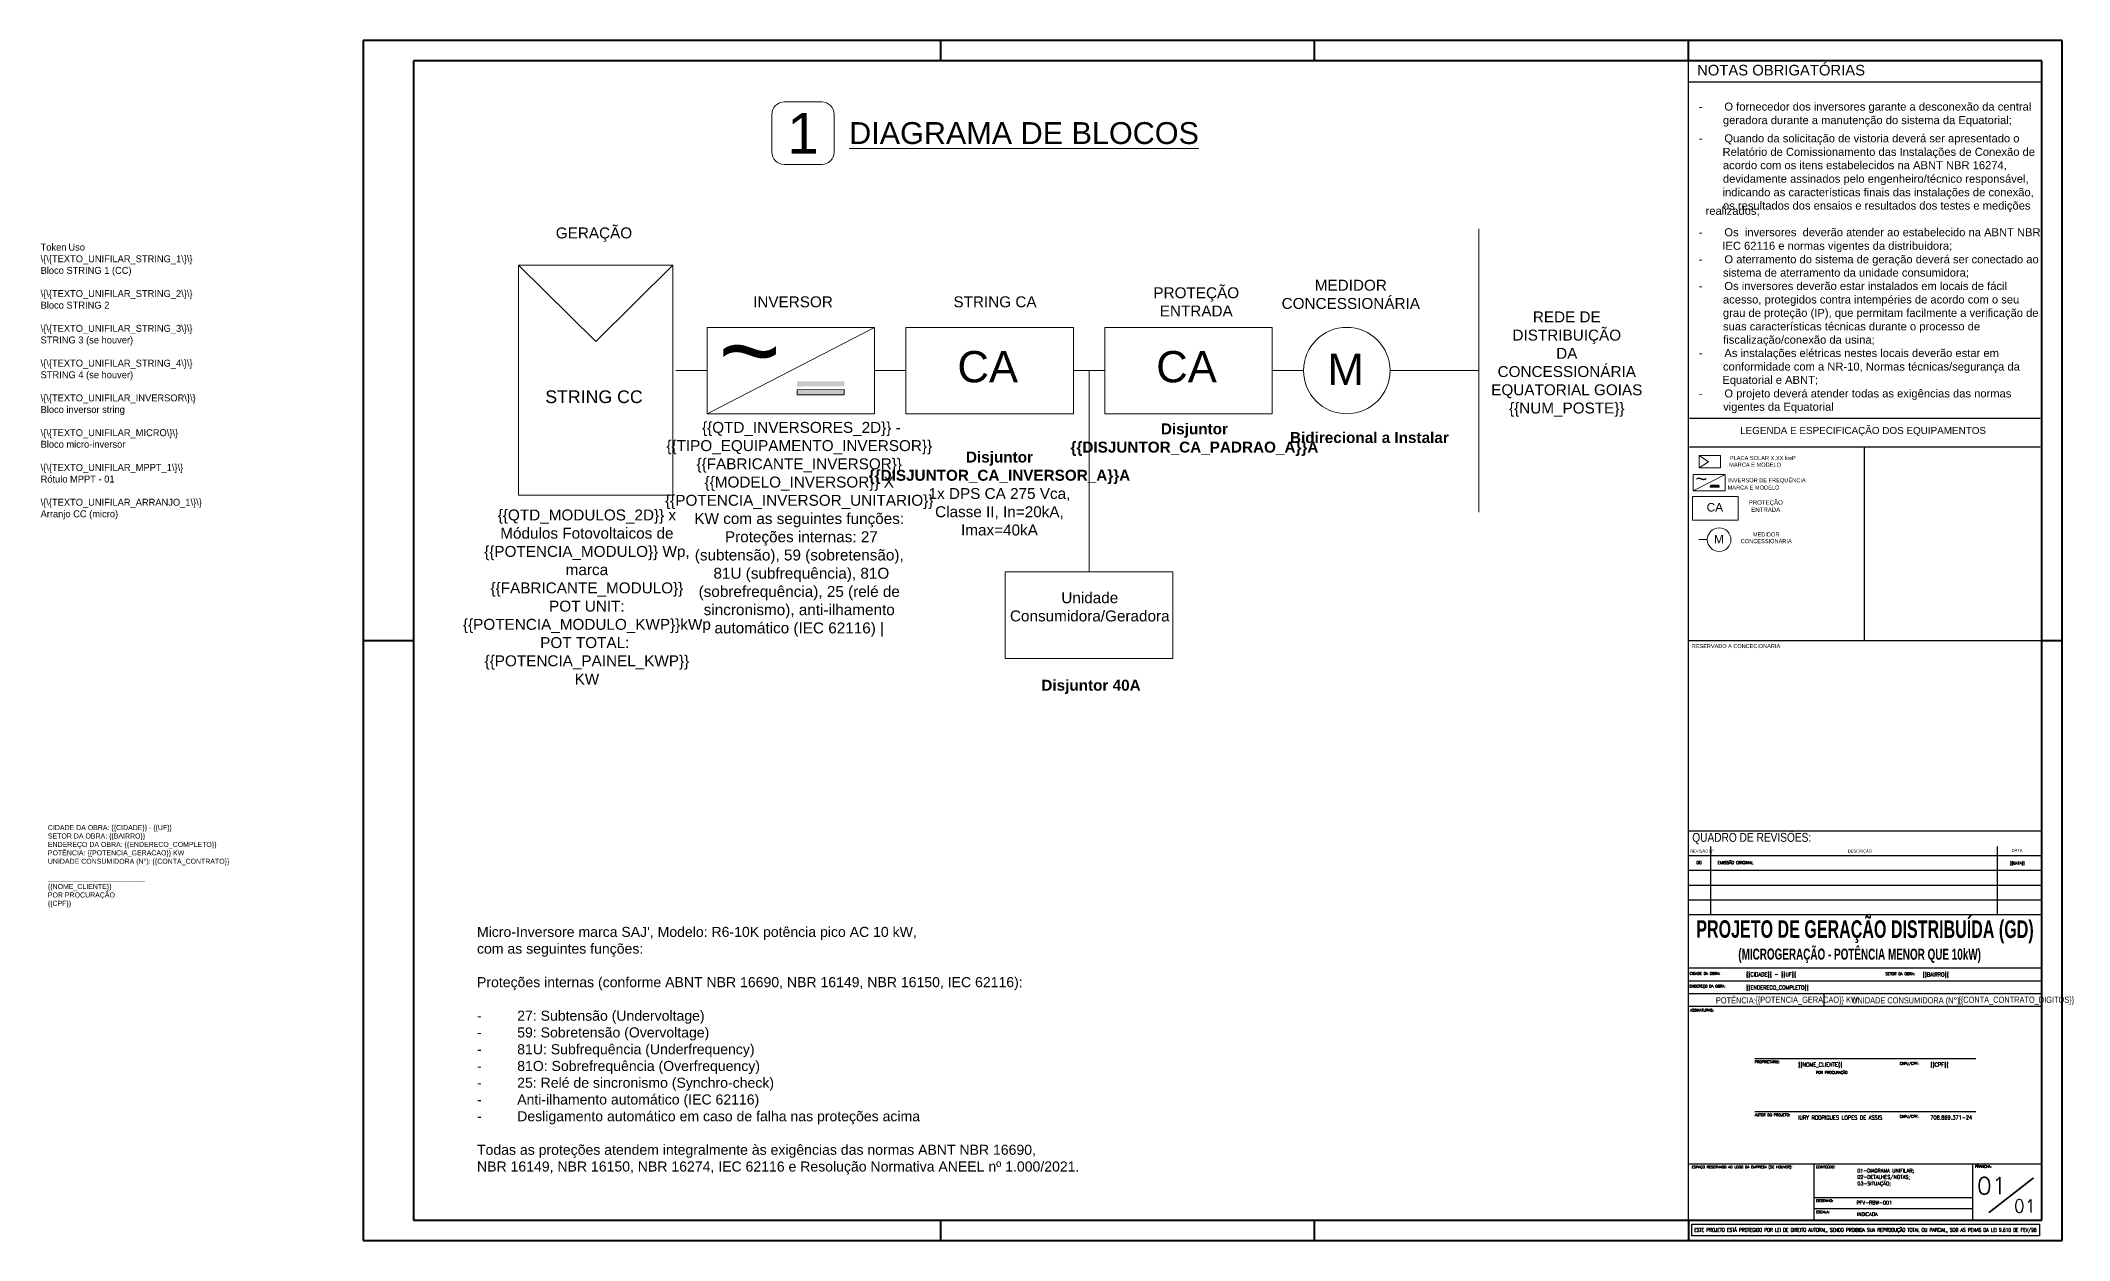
# Model space of a CAD drawing. Header units: centimetres. Extents: x -1416 to 19908, y -7962 to 7254.
# Drawn here: x 122 to 1126, y -1369 to -775 of the extents above; entities that cross this region are included whole.
import ezdxf
from ezdxf.enums import TextEntityAlignment as Align

# ---------------------------------------------------------------- set-up
doc = ezdxf.new("R2010")
doc.units = ezdxf.units.CM
doc.layers.get('0').update_dxf_attribs({"color": 4, "lineweight": 18})
for name, color, linetype, lineweight in [('CARIMBO EXT', 140, 'Continuous', 30), ('CARIMBO INT', 140, 'Continuous', 25), ('DETALHES_CTR25', 7, 'Continuous', 13), ('Fiação-Geral', 7, 'Continuous', 0), ('PRANCHA EXT', 7, 'Continuous', 40), ('PRANCHA INT', 7, 'Continuous', 40), ('TEXTO CAR1', 7, 'Continuous', 25), ('TEXTO CAR2', 7, 'Continuous', 18), ('Textos', 7, 'Continuous', 0), ('TXT-02', 7, 'Continuous', 20), ('TXT-05', 7, 'Continuous', 20)]:
    doc.layers.add(name, color=color, linetype=linetype, lineweight=lineweight)
doc.styles.add('arial', font='arial.ttf')
doc.styles.add('MtXpl_Swis721_Cn_BT', font='swissc.ttf')
doc.styles.add('ROMANS', font='romans.shx', dxfattribs={"width": 0.87})
doc.styles.add('SANSSERIFBOLD', font='sasb____.pfb', dxfattribs={"width": 2})
doc.styles.add('Style-Arial', font='arial.ttf')
doc.styles.add('T3.5', font='arial.ttf', dxfattribs={"height": 3.5})
doc.styles.add('T6.5', font='arial.ttf', dxfattribs={"height": 6.5})
doc.styles.add('TECNICO', font='')
doc.styles.get('TECNICO').set_extended_font_data('Dauphin')

msp = doc.modelspace()

# ---------------------------------------------------------------- hatches: boundary and pattern name
at = {"lineweight": 20}
for points in [[(496.6, -943.4), (520, -943.4), (520, -945.9), (496.6, -946)], [(496.6, -947.6), (520, -947.5), (520, -950.1), (496.6, -950.1)], [(948.6, -994.6), (953.1, -994.6), (953.1, -995.1), (948.6, -995.1)], [(948.6, -995.4), (953.1, -995.4), (953.1, -995.9), (948.6, -995.9)]]:
    msp.add_hatch(color=7, dxfattribs=at).paths.add_polyline_path(points)

# ---------------------------------------------------------------- linework, layer by layer
at = {"color": 0}
for p, q in [((452.1, -959.5), (535, -916.7)), ((940.2, -997.7), (956, -989.5))]:
    msp.add_line(p, q, dxfattribs=at)
at = {"color": 7, "lineweight": 9}
for p in [(943.2, -980.2), (943.2, -986.2)]:
    msp.add_line(p, (947.8, -983.2), dxfattribs=at)
at = {"color": 0}
for points in [[(358.8, -885.9), (435.1, -885.9), (435.1, -999.8), (358.8, -999.8)], [(452.1, -916.7), (535, -916.7), (535, -959.5), (452.1, -959.5)], [(550.5, -916.7), (633.4, -916.7), (633.4, -959.5), (550.5, -959.5)], [(648.9, -916.7), (731.8, -916.7), (731.8, -959.5), (648.9, -959.5)], [(940.2, -989.5), (956, -989.5), (956, -997.7), (940.2, -997.7)], [(939.9, -1000.5), (962.5, -1000.5), (962.5, -1012.1), (939.9, -1012.1)], [(599.7, -1037.8), (682.6, -1037.8), (682.6, -1080.7), (599.7, -1080.7)]]:
    msp.add_lwpolyline(points, close=True, dxfattribs=at)
at = {"color": 7, "lineweight": 20}
for points in [[(496.6, -947.6), (520, -947.5), (520, -950.1), (496.6, -950.1)], [(948.6, -995.4), (953.1, -995.4), (953.1, -995.9), (948.6, -995.9)]]:
    msp.add_lwpolyline(points, close=True, dxfattribs=at)
at = {"color": 7, "lineweight": 9}
msp.add_lwpolyline([(943.2, -980.2), (943.2, -986.2), (953.7, -986.2), (953.7, -980.2)], close=True, dxfattribs=at)
at = {"layer": 'CARIMBO EXT', "color": 7}
for p, q in [((937.8, -1358.7), (937.8, -784.7)), ((937.8, -795.1), (1112.8, -795.1)), ((938.3, -961.7), (1111.9, -961.7)), ((938.3, -975.9), (1111.9, -975.9)), ((1024.8, -975.9), (1024.8, -1071.7)), ((937.8, -1071.7), (1112.8, -1071.7)), ((937.8, -1165.9), (1112.8, -1165.9)), ((948.8, -1173.7), (948.8, -1207.5)), ((1090.7, -1173.7), (1090.7, -1207.5)), ((937.8, -1178.2), (1112.8, -1178.2)), ((937.8, -1178.2), (1112.8, -1178.2)), ((937.8, -1185.5), (1112.8, -1185.5)), ((937.8, -1192.8), (1112.8, -1192.8)), ((1112.8, -1200.2), (937.8, -1200.2)), ((1112.8, -1207.5), (937.8, -1207.5)), ((1112.8, -1234), (937.8, -1234)), ((1112.8, -1240.3), (937.8, -1240.3)), ((1112.8, -1246.7), (937.8, -1246.7)), ((1112.8, -1253), (937.8, -1253)), ((1004.9, -1246.7), (1004.9, -1253)), ((1112.8, -1330.9), (937.8, -1330.9)), ((999.8, -1330.9), (999.8, -1358.7)), ((1078.4, -1330.9), (1078.4, -1358.7)), ((1078.4, -1347.6), (999.8, -1347.6)), ((1078.4, -1353.1), (999.8, -1353.1))]:
    msp.add_line(p, q, dxfattribs=at)
msp.add_lwpolyline([(939.5, -1366.5), (939.5, -1360.6), (1111.5, -1360.6), (1111.5, -1366.5)], close=True, dxfattribs=at)
at = {"layer": 'CARIMBO INT', "color": 7}
for p, q in [((1080, -1278.9), (970.6, -1278.9)), ((1080, -1305), (970.6, -1305))]:
    msp.add_line(p, q, dxfattribs=at)
at = {"layer": 'Fiação-Geral'}
for p, q in [((834, -868), (834, -1008.2)), ((358.8, -885.9), (397, -923.7)), ((435.1, -885.9), (397, -923.7)), ((641.2, -938.1), (641.2, -1037.8)), ((790.2, -938.1), (834, -938.1))]:
    msp.add_line(p, q, dxfattribs=at)
for centre, radius in [((768.7, -938.1), 21.4), ((953, -1021.8), 5.84)]:
    msp.add_circle(centre, radius, dxfattribs=at)
at = {"layer": 'PRANCHA EXT'}
for p, q in [((1122.8, -774.7), (281.8, -774.7)), ((281.8, -774.7), (281.8, -1368.7)), ((281.8, -1368.7), (1122.8, -1368.7))]:
    msp.add_line(p, q, dxfattribs=at)
at = {"layer": 'PRANCHA EXT', "color": 7}
msp.add_line((1122.8, -1368.7), (1122.8, -774.7), dxfattribs=at)
at = {"layer": 'PRANCHA INT'}
for p, q in [((567.8, -784.7), (567.8, -774.7)), ((752.8, -784.7), (752.8, -774.7)), ((1112.8, -784.7), (306.8, -784.7)), ((306.8, -784.7), (306.8, -1358.7)), ((281.8, -1071.7), (306.8, -1071.7)), ((306.8, -1358.7), (1112.8, -1358.7)), ((567.8, -1368.7), (567.8, -1358.7)), ((752.8, -1368.7), (752.8, -1358.7))]:
    msp.add_line(p, q, dxfattribs=at)
at = {"layer": 'PRANCHA INT', "color": 7}
for p, q in [((937.8, -784.7), (937.8, -774.7)), ((1112.8, -1358.7), (1112.8, -784.7)), ((1112.8, -1071.7), (1122.8, -1071.7)), ((937.8, -1358.7), (937.8, -1368.7))]:
    msp.add_line(p, q, dxfattribs=at)
at = {"layer": 'TEXTO CAR2', "color": 7, "const_width": 0.847}
msp.add_lwpolyline([(1086.5, -1355), (1108.7, -1337.7)], dxfattribs=at)
at = {"layer": 'Textos'}
for p, q in [((436.6, -938.1), (452.1, -938.1)), ((535, -938.1), (550.5, -938.1)), ((633.4, -938.1), (648.9, -938.1)), ((731.8, -938.1), (747.3, -938.1)), ((943, -1021.8), (947.2, -1021.8))]:
    msp.add_line(p, q, dxfattribs=at)
msp.add_lwpolyline([(490.3, -836.1), (508.8, -836.1, 0.414214), (515, -829.9), (515, -811.3, 0.414214), (508.8, -805.1), (490.3, -805.1, 0.414214), (484.1, -811.3), (484.1, -829.9, 0.414214)], format="xyb", close=True, dxfattribs=at)

# ---------------------------------------------------------------- texts
at = {"color": 0, "linetype": 'Continuous', "style": 'arial'}
for height, p in [(37.8, (457.8, -946.9)), (7.21, (941.2, -995.2))]:
    msp.add_text('~', height=height, dxfattribs=at).set_placement(p)
at = {"color": 0, "lineweight": 20, "attachment_point": 1}
for s, insert, char_height, width in [('Token^IUso\\P\\\\\\{\\\\\\{TEXTO_UNIFILAR_STRING_1\\\\\\}\\\\\\}\\PBloco STRING 1 (CC)\\P\\P\\\\\\{\\\\\\{TEXTO_UNIFILAR_STRING_2\\\\\\}\\\\\\}\\PBloco STRING 2\\P\\P\\\\\\{\\\\\\{TEXTO_UNIFILAR_STRING_3\\\\\\}\\\\\\}\\PSTRING 3 (se houver)\\P\\P\\\\\\{\\\\\\{TEXTO_UNIFILAR_STRING_4\\\\\\}\\\\\\}\\PSTRING 4 (se houver)\\P\\P\\\\\\{\\\\\\{TEXTO_UNIFILAR_INVERSOR\\\\\\}\\\\\\}\\PBloco inversor string\\P\\P\\\\\\{\\\\\\{TEXTO_UNIFILAR_MICRO\\\\\\}\\\\\\}\\PBloco micro-inversor\\P\\P\\\\\\{\\\\\\{TEXTO_UNIFILAR_MPPT_1\\\\\\}\\\\\\}\\PRótulo MPPT - 01\\P\\P\\\\\\{\\\\\\{TEXTO_UNIFILAR_ARRANJO_1\\\\\\}\\\\\\}\\PArranjo CC (micro)', (122.2, -875.3), 3.443, 106.058), ('CIDADE DA OBRA: \\{\\{CIDADE\\}\\} - \\{\\{UF\\}\\}^JSETOR DA OBRA: \\{\\{BAIRRO\\}\\}^JENDEREÇO DA OBRA: \\{\\{ENDERECO_COMPLETO\\}\\}^JPOTÊNCIA: \\{\\{POTENCIA_GERACAO\\}\\} KW^JUNIDADE CONSUMIDORA (N°): \\{\\{CONTA_CONTRATO\\}\\}^J^J_________________________^J\\{\\{NOME_CLIENTE\\}\\}^JPOR PROCURAÇÃO^J\\{\\{CPF\\}\\}', (125.8, -1163.1), 2.5, 105)]:
    msp.add_mtext(s, dxfattribs=dict(at, insert=insert, char_height=char_height, width=width))
at = {"color": 0, "lineweight": 20, "insert": (338.2, -1213.5), "char_height": 4.9768, "attachment_point": 1}
msp.add_mtext_dynamic_manual_height_columns("{\\fArial|b0|i0|c0|p34;Micro-Inversore marca SAJ', Modelo: R6-10K potência pico AC 10 kW, \\Pcom as seguintes funções:}\\P{\\fArial|b0|i0|c0|p34;\\PProteções internas (conforme ABNT NBR 16690, NBR 16149, NBR 16150, IEC 62116):\\P\\P-^I27: Subtensão (Undervoltage)\\P-^I59: Sobretensão (Overvoltage)\\P-^I81U: Subfrequência (Underfrequency)\\P-^I81O: Sobrefrequência (Overfrequency)\\P-^I25: Relé de sincronismo (Synchro-check)\\P-^IAnti-ilhamento automático (IEC 62116)\\P-^IDesligamento automático em caso de falha nas proteções acima\\P\\PTodas as proteções atendem integralmente às exigências das normas ABNT NBR 16690, ^JNBR 16149, NBR 16150, NBR 16274, IEC 62116 e Resolução Normativa ANEEL nº 1.000/2021.}", width=574.347, gutter_width=24.9, heights=[0], dxfattribs=at)
at = {"layer": 'DETALHES_CTR25', "color": 7, "style": 'SANSSERIFBOLD'}
for s, height, rotation, width, p, p2 in [('PROJETO DE GERAÇÃO DISTRIBUÍDA (GD)', 8.684, 359.9491, 0.667616, (941.7, -1218.9), (1108.7, -1219)), ('(MICROGERAÇÃO - POTÊNCIA MENOR QUE 10kW)', 5.471, 359.9554, 0.653484, (962.5, -1229.7), (1082.6, -1229.8))]:
    msp.add_text(s, height=height, rotation=rotation, dxfattribs=dict(at, width=width)).set_placement(p, p2, align=Align.FIT)
at = {"layer": 'TEXTO CAR1', "color": 7, "lineweight": 9, "style": 'Style-Arial'}
for s, height, p in [('NOTAS OBRIGATÓRIAS', 5.25, (942.1, -792)), ('LEGENDA E ESPECIFICAÇÃO DOS EQUIPAMENTOS', 3.5, (963.4, -969.5)), ('MARCA E MODELO', 2, (958, -985.7)), ('PLACA SOLAR X,XX kwP', 2, (958.3, -982.4)), ('INVERSOR DE FREQUÊNCIA ', 2, (957.5, -993.4)), ('MARCA E MODELO', 2, (957.2, -997))]:
    msp.add_text(s, height=height, dxfattribs=at).set_placement(p)
at = {"layer": 'TEXTO CAR1', "color": 7, "lineweight": 20, "style": 'arial'}
for s, p in [('-       O fornecedor dos inversores garante a desconexão da central', (943, -809.4)), ('geradora durante a manutenção do sistema da Equatorial;', (954.9, -816.1)), ('-       Quando da solicitação de vistoria deverá ser apresentado o', (943, -825.1)), ('Relatório de Comissionamento das Instalações de Conexão de', (954.7, -831.8)), ('acordo com os itens estabelecidos na ABNT NBR 16274,', (954.9, -838.4)), ('devidamente assinados pelo engenheiro/técnico responsável,', (954.9, -845.1)), ('indicando as características finais das instalações de conexão,', (954.7, -851.8)), ('realizados;', (946.3, -861)), ('os resultados dos ensaios e resultados dos testes e medições', (954.9, -858.4)), ('-       Os  inversores  deverão atender ao estabelecido na ABNT NBR', (943, -871.6)), ('-       O aterramento do sistema de geração deverá ser conectado ao', (943, -885)), ('IEC 62116 e normas vigentes da distribuidora;', (954.6, -878.3)), ('sistema de aterramento da unidade consumidora;', (954.9, -891.6)), ('-       Os inversores deverão estar instalados em locais de fácil', (943, -898.2)), ('acesso, protegidos contra intempéries de acordo com o seu', (954.9, -904.9)), ('grau de proteção (IP), que permitam facilmente a verificação de', (954.9, -911.5)), ('suas características técnicas durante o processo de', (954.9, -918.2)), ('fiscalização/conexão da usina;', (955, -924.8)), ('-       As instalações elétricas nestes locais deverão estar em', (943, -931.4)), ('conformidade com a NR-10, Normas técnicas/segurança da', (954.9, -938.1)), ('Equatorial e ABNT;', (954.6, -944.7)), ('-       O projeto deverá atender todas as exigências das normas', (943, -951.4)), ('vigentes da Equatorial', (955, -958))]:
    msp.add_text(s, height=3.96, dxfattribs=at).set_placement(p)
at = {"layer": 'TEXTO CAR1', "color": 7}
for s, height, style, p in [('RESERVADO A CONCECIONARIA:', 1.984, 'TECNICO', (939.5, -1075.5)), ('CIDADE DA OBRA:', 1.303, 'ROMANS', (938.4, -1237.2)), ('CIDADE DA OBRA:', 1.303, 'ROMANS', (938.4, -1237.2)), ('ENDEREÇO DA OBRA:', 1.27, 'ROMANS', (938.3, -1243.5)), ('ENDEREÇO DA OBRA:', 1.27, 'ROMANS', (938.3, -1243.5)), ('SETOR DA OBRA:', 1.303, 'ROMANS', (1035.3, -1237.4)), ('ASSINATURAS:', 1.27, 'ROMANS', (938.6, -1255.4)), ('ASSINATURAS:', 1.27, 'ROMANS', (938.6, -1255.4)), ('PROPRIETÁRIO:', 1.27, 'ROMANS', (970.6, -1281)), ('POR PROCURAÇÃO', 1.27, 'ROMANS', (1000.9, -1286.2)), ('    CNPJ/CPF: ', 1.27, 'ROMANS', (1038.6, -1281.8)), ('AUTOR DO PROJETO:', 1.27, 'ROMANS', (970.6, -1307.2)), ('    CNPJ/CPF: ', 1.27, 'ROMANS', (1038.6, -1308)), ('ESPAÇO RESERVADO AO LOGO DA EMPRESA (SE HOUVER):', 1.27, 'ROMANS', (939.4, -1333)), ('CONTEÚDO:', 1.27, 'ROMANS', (1001, -1333)), ('PRANCHA:', 1.27, 'ROMANS', (1079.6, -1332.8)), ('DESENHO:', 1.27, 'ROMANS', (1001, -1349.7)), ('ESCALA:', 1.27, 'ROMANS', (1001, -1355.3))]:
    msp.add_text(s, height=height, dxfattribs=dict(at, style=style)).set_placement(p)
at = {"layer": 'TEXTO CAR2', "color": 7, "style": 'ROMANS', "width": 0.87}
for s, height, p in [('{{CIDADE}} - {{UF}} ', 1.984, (966.3, -1238)), ('{{ENDERECO_COMPLETO}} ', 1.984, (966.3, -1244.5)), ('{{BAIRRO}}', 1.98, (1053.7, -1238.1)), ('{{NOME_CLIENTE}}', 1.984, (992.1, -1282.7)), ('{{CPF}}', 1.98, (1057.5, -1282.7)), ('IURY RODRIGUES LOPES DE ASSIS', 1.984, (992.1, -1308.9)), ('708.869.371-24', 1.984, (1057.5, -1308.9))]:
    msp.add_text(s, height=height, dxfattribs=at).set_placement(p)
at = {"layer": 'TEXTO CAR2', "color": 7, "style": 'ROMANS'}
for s, height, p in [('01-DIAGRAMA UNIFILAR;', 1.746, (1021.4, -1335.1)), ('02-DETALHES/NOTAS;', 1.746, (1021.4, -1338.2)), ('03-SITUAÇÃO;', 1.746, (1021.4, -1341.4)), ('PFV-RBW-001', 1.746, (1021, -1350.9)), ('INDICADA', 1.75, (1021.2, -1356.6))]:
    msp.add_text(s, height=height, dxfattribs=at).set_placement(p)
for height, p in [(8.47, (1087.9, -1345.9)), (6.35, (1104.3, -1354.9))]:
    msp.add_text('01', height=height, dxfattribs=at).set_placement(p, align=Align.CENTER)
at = {"layer": 'TEXTO CAR2', "color": 7, "style": 'ROMANS', "width": 0.768559}
msp.add_text('ESTE PROJETO ESTÁ PROTEGIDO POR LEI DE DIREITO AUTORAL, SENDO PROIBIDA SUA REPRODUÇÃO TOTAL OU PARCIAL, SOB AS PENAS DA LEI 9.610 DE FEV/98', height=1.7461, dxfattribs=at).set_placement((940.7, -1364.4), (1110.1, -1364.4), align=Align.FIT)
at = {"layer": 'Textos', "style": 'T6.5'}
msp.add_text('1', height=20.1, dxfattribs=at).set_placement((499.6, -820.6), align=Align.MIDDLE_CENTER)
at = {"layer": 'Textos', "style": 'T3.5'}
for s, insert, char_height, width, attachment_point in [('{\\LDIAGRAMA DE BLOCOS}', (522.4, -820.6), 10.828, 184.864, 4), ('GERAÇÃO', (396.1, -870.8), 5.41, 122.107, 5), ('MEDIDOR^JCONCESSIONÁRIA', (770.7, -900.4), 5.414, 122.107, 5), ('INVERSOR', (494.6, -904.1), 5.41, 122.107, 5), ('STRING CA', (594.6, -904.1), 5.41, 122.107, 5), ('PROTEÇÃO  ^JENTRADA', (694.2, -904.1), 5.414, 122.107, 5), ('REDE DE ^JDISTRIBUIÇÃO^JDA ^JCONCESSIONÁRIA^JEQUATORIAL GOIAS^J\\{\\{NUM_POSTE\\}\\}', (877.6, -934.9), 5.414, 122.107, 5), ('CA', (591, -936.3), 15.47, 118.601, 5), ('CA', (689.4, -936.3), 15.47, 118.601, 5), ('M', (768.1, -937.5), 15.5, 118.601, 5), ('STRING CC', (396.1, -951.1), 6.28, 122.107, 5), (' \\{\\{QTD_INVERSORES_2D\\}\\} - \\{\\{TIPO_EQUIPAMENTO_INVERSOR\\}\\} \\{\\{FABRICANTE_INVERSOR\\}\\} \\{\\{MODELO_INVERSOR\\}\\} X \\{\\{POTENCIA_INVERSOR_UNITARIO\\}\\} KW com as seguintes funções:\\P Proteções internas: 27 (subtensão), 59 (sobretensão),\\P 81U (subfrequência), 81O (sobrefrequência), 25 (relé de sincronismo), anti-ilhamento automático (IEC 62116) |', (497.7, -1016.7), 5.4139, 108.01, 5), ('{\\fArial|b1|i0|c0|p34;Disjuntor ^J\\{\\{DISJUNTOR_CA_PADRAO_A\\}\\}A }', (693.3, -972.3), 5.414, 74.973, 5), ('{\\fArial|b1|i0|c0|p34;Bidirecional a Instalar}', (779.9, -971.3), 5.414, 74.973, 5), ('{\\fArial|b1|i0|c0|p34;Disjuntor \\{\\{DISJUNTOR_CA_INVERSOR_A\\}\\}A} 1x DPS CA 275 Vca, Classe II, In=20kA, Imax=40kA', (596.8, -999), 5.4139, 74.973, 5), ('CA', (950.9, -1005.8), 4.21, 32.285, 5), ('PROTEÇÃO  ^JENTRADA', (976.1, -1005.2), 2.152, 48.544, 5), ('\\{\\{QTD_MODULOS_2D\\}\\} x Módulos Fotovoltaicos de \\{\\{POTENCIA_MODULO\\}\\} Wp, marca \\{\\{FABRICANTE_MODULO\\}\\} POT UNIT: \\{\\{POTENCIA_MODULO_KWP\\}\\}kWp^JPOT TOTAL:  \\{\\{POTENCIA_PAINEL_KWP\\}\\} KW', (392.6, -1050.2), 5.4139, 102.933, 5), ('M', (952.9, -1021.6), 4.21, 32.285, 5), ('MEDIDOR^JCONCESSIONÁRIA', (976.3, -1020.9), 1.999, 45.082, 5), ('Unidade \\PConsumidora/Geradora', (641.5, -1055.1), 5.414, 122.107, 5), ('{\\fArial|b1|i0|c0|p34;Disjuntor 40A}', (642.1, -1094.7), 5.414, 74.973, 5)]:
    msp.add_mtext(s, dxfattribs=dict(at, insert=insert, char_height=char_height, width=width, attachment_point=attachment_point))
at = {"layer": 'TXT-02', "color": 7, "style": 'ROMANS'}
for s, height, p in [('00', 1.46, (941.8, -1182.4)), ('EMISSÃO ORIGINAL', 1.462, (952.2, -1182.4)), ('{{DATA}}', 1.32, (1097, -1182.6))]:
    msp.add_text(s, height=height, dxfattribs=at).set_placement(p)
at = {"layer": 'TXT-02', "color": 7, "char_height": 1.462, "width": 191.043, "attachment_point": 1}
for s, insert in [('\\fSwis721 Cn BT|b0|i0|c0|p34;REVISÃO N°', (938.7, -1175.3)), ('\\fSwis721 Cn BT|b0|i0|c0|p34;REVISÃO N°', (938.7, -1175.3)), ('\\fSwis721 Cn BT|b0|i0|c0|p34;DESCRIÇÃO', (1016.7, -1175.3)), ('\\fSwis721 Cn BT|b0|i0|c0|p34;DESCRIÇÃO', (1016.7, -1175.3)), ('\\fSwis721 Cn BT|b0|i0|c0|p34;DATA', (1097.8, -1174.9)), ('\\fSwis721 Cn BT|b0|i0|c0|p34;DATA', (1097.8, -1174.9))]:
    msp.add_mtext(s, dxfattribs=dict(at, insert=insert))
at = {"layer": 'TXT-05', "color": 7, "lineweight": 20, "style": 'MtXpl_Swis721_Cn_BT'}
for s, p in [('POTÊNCIA:', (951.4, -1251.4)), ('{{POTENCIA_GERACAO}} KW', (970.9, -1251.1)), ('UNIDADE CONSUMIDORA (N°): ', (1018.8, -1251.4)), ('{{CONTA_CONTRATO_DIGITOS}}', (1071.4, -1251.1))]:
    msp.add_text(s, height=3.07, dxfattribs=at).set_placement(p)
at = {"layer": 'TXT-05', "color": 7, "insert": (939.7, -1167), "char_height": 4.385, "width": 191.043, "attachment_point": 1}
msp.add_mtext('{\\fSwis721 Cn BT|b0|i0|c0|p34;QUADRO DE REVISÕES:}', dxfattribs=at)
msp.add_mtext('{\\fSwis721 Cn BT|b0|i0|c0|p34;QUADRO DE REVISÕES:}', dxfattribs=at)

doc.saveas('drawing.dxf')
